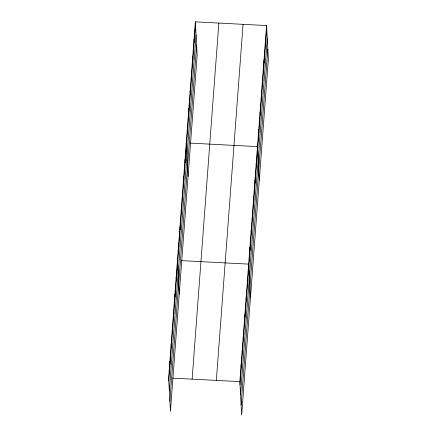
<?xml version="1.0" encoding="UTF-8"?>
<svg xmlns="http://www.w3.org/2000/svg" width="437" height="437" viewBox="0 0 437 437"><rect width="100%" height="100%" fill="white"/><g stroke="black" fill="none" stroke-linecap="round" stroke-linejoin="round"><path stroke-width="0.66" d="M195.344 21.85L168.622 377.934L170.441 411.452L197.158 55.368L195.344 21.85L266.559 25.548L268.378 59.066L241.656 415.15L239.842 381.632L266.559 25.548M168.786 380.927L195.503 24.843M169.332 391L196.049 34.916M169.895 401.379L196.612 45.295M192.127 379.152L218.844 23.068M216.342 380.409L243.059 24.33M240.006 384.626L266.723 28.542M240.552 394.698L267.269 38.614M241.109 405.077L267.832 48.993M190.177 143.123L257.475 146.613L259.294 180.137M181.355 260.627L248.658 264.123L250.472 297.641M172.539 378.136L239.842 381.632M265.264 42.842L265.428 45.841M263.964 60.137L264.128 63.136M262.67 77.436L262.828 80.43M261.37 94.731L261.534 97.724M260.075 112.025L260.233 115.018M258.775 129.319L258.939 132.318M256.219 163.4L256.377 166.399M254.957 180.191L255.121 183.185M253.7 196.978L253.859 199.971M252.439 213.764L252.602 216.757M251.177 230.55L251.341 233.544M249.92 247.337L250.079 250.33M247.402 280.909L247.56 283.908M246.14 297.695L246.304 300.694M244.878 314.482L245.042 317.481M243.622 331.268L243.78 334.267M242.36 348.054L242.524 351.053M241.104 364.846L241.262 367.839M194.044 39.144L194.208 42.143M192.75 56.439L192.908 59.437M191.45 73.738L191.614 76.732M190.15 91.033L190.314 94.026M188.855 108.327L189.013 111.326M187.555 125.621L187.719 128.62M186.26 142.915L188.074 176.439M184.998 159.707L185.162 162.701M183.737 176.493L183.901 179.487M182.48 193.28L182.639 196.273M181.218 210.066L181.382 213.059M179.962 226.852L180.12 229.846M178.7 243.638L178.864 246.632M177.438 260.425L179.257 293.943M176.182 277.211L176.346 280.21M174.92 293.997L175.084 296.996M173.664 310.783L173.822 313.782M172.402 327.57L172.566 330.569M171.14 344.356L171.304 347.355M169.884 361.148L170.048 364.141"/></g></svg>
